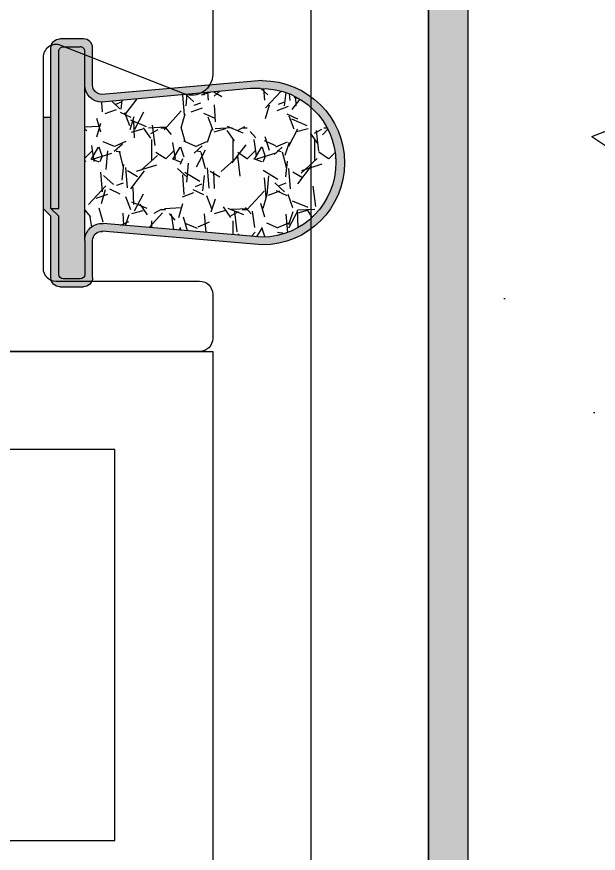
# Model space of a CAD drawing. Extents: x 0 to 79.8, y 0 to 38.2.
# Drawn here: x 61.388 to 61.833, y 29.26 to 29.902 of the extents above; entities that cross this region are included whole.
import ezdxf

# ---------------------------------------------------------------- set-up
doc = ezdxf.new("R2010")
doc.units = 0
doc.header["$MEASUREMENT"] = 0
doc.layers.get('0').update_dxf_attribs({"linetype": 'CONTINUOUS'})
for name, color, linetype in [('DIM', 4, 'CONTINUOUS'), ('FRAME', 1, 'CONTINUOUS'), ('SILL-PAN', 7, 'CONTINUOUS'), ('TEXT', 7, 'CONTINUOUS'), ('TITLE-BLOCK', 7, 'CONTINUOUS'), ('WATERPROOF_MATL', 5, 'CONTINUOUS')]:
    doc.layers.add(name, color=color, linetype=linetype)

# ---------------------------------------------------------------- blocks, each defined once
blk = doc.blocks.new('3774-TRACK_SUPPORT')
at = {"layer": 'TEXT'}
blk.add_lwpolyline([(0.1875000000000568, -0.5510004872076225), (0.8789997968844432, -0.5510004872076225), (0.8789997968844432, -0.2510004872076112), (0.6839997968843932, -0.2510004872076112), (0.6839997968843932, -0.1760004872076226), (0.953999796884375, -0.1760004872075657), (0.953999796884375, -0.6260004872076111), (0.8289997968844887, -0.6260004872076111), (0.8289997968844887, -1.216000487207586), (0.7539997968844432, -1.216000487207586), (0.7539997968844432, -0.6260004872076111), (0.05000000000001138, -0.6260004872076111)], dxfattribs=at)
blk = doc.blocks.new('*U110')
at = {"layer": 'FRAME'}
blk.add_lwpolyline([(1.908000000000015, -0.3980004872134373), (1.908000000000015, -0.4875301427794057, -0.5285491067761047), (1.886152975448113, -0.5024235072041847), (1.791654390345002, -0.4653240626822139, 0.528549106776105), (1.77800000000002, -0.4746324154476724), (1.77800000000002, -0.6360004872134368, 0.4142135623730951), (1.788000000000011, -0.6460004872134277), (1.898000000000025, -0.6460004872134277, -0.4142135623730951), (1.908000000000015, -0.6560004872134186), (1.908000000000015, -0.6900004872134105, -0.414213562373094), (1.898000000000025, -0.7000004872134014), (1.563461760192126, -0.7000004872134014), (1.467094345619444, -0.7000004872134014), (1.312999999999988, -0.7000004872134014, -0.4142135623730945), (1.302999999999997, -0.6900004872134105), (1.302999999999997, -0.4800000000000182, 0.4142135623730945), (1.263000000000034, -0.4399999999999409)], format="xyb", dxfattribs=at)
at = {"layer": 'DIM'}
blk.add_blockref('3774-TRACK_SUPPORT', (0.9539997968844318, -0.5240000000057788), dxfattribs=at)
blk = doc.blocks.new('*U269')
h = blk.add_hatch(color=7)
h.dxf.hatch_style = 1
h.paths.add_polyline_path([(-0.06244228641652898, 0.1619882729286112), (-0.0520159362549512, 0.03959539549218635, -0.4393819219709624), (-0.05899056916341916, 0.03200000000000003), (-0.08744328750798944, 0.03199999999999958, 0.414213562373092), (-0.09444328750798936, 0.02499999999999958), (-0.09444328750798936, 0.006999999999999534, 0.4142135623730894), (-0.08744328750798935, -3.33066907387547e-16), (-0.04044228750799125, 0), (-0.03444328750798856, -0.0060000000000002), (0.03555771249200922, -0.0060000000000002), (0.03555771249200923, -2.775557561562891e-17), (-0.03444328750798852, 0), (-0.04044228750799118, 0.005999999999999645), (-0.08494328750798986, 0.005999999999999617, -0.4142135623730941), (-0.08844328750798985, 0.00949999999999962), (-0.08844328750798985, 0.02249999999999991, -0.414213562373071), (-0.08494328750798988, 0.02599999999999963), (-0.05899056916341897, 0.02600000000000002, 0.4393819219709506), (-0.04603767947626435, 0.0401057344854886), (-0.05644207855980712, 0.1619858380355864, -1.000618141417038), (0.05755671249201022, 0.160705716355984), (0.05755671249201023, 0.152869), (0.04705771705673792, 0.03901089416962103, 0.414459032046027), (0.06005771249200897, 0.02599999999999977), (0.08605771249200875, 0.02599999999999963, -0.4142135623730931), (0.08955771249200875, 0.02249999999999963), (0.08955771249200878, 0.009499999999999814, -0.4142135623731137), (0.08605771249200878, 0.005999999999999589), (-0.03444328750798853, 0.005999999999999645), (-0.03444328750798853, 0), (0.0885567124920108, -3.33066907387547e-16, 0.4142135623730951), (0.09555671249201081, 0.006999999999999673), (0.09555671249201081, 0.02499999999999974, 0.4142135623730885), (0.0885567124920108, 0.03199999999999958), (0.06005771249200895, 0.03199999999999983, -0.4142135623729288), (0.05305771249200897, 0.0389999999999959), (0.0635577124920091, 0.1620000000000135, 1.000093076325736)])
h = blk.add_hatch()
h.set_pattern_fill('GRAVEL', scale=0.0625)
h.set_pattern_definition([(228.012787504, (-0.01399056916341923, 0.08849999999999991), (-0.5000000000000039, -0.5625000000000002), [0.0084085, -0.8324430029421062]), (184.969740728, (-0.01961556916341944, 0.08224999999999982), (0.7499999999999984, 0.06250000000000219), [0.01442925, -1.428495297576875]), (132.510447078, (-0.03399056916341969, 0.08099999999999985), (0.6250000000000073, -0.6874999999999916), [0.01017425, -1.007252037256231]), (267.273689006, (-0.05836556916341973, 0.06537499999999985), (0.06250000000000151, 1.250000000000001), [0.013139875, -1.300847377601812]), (292.833654178, (-0.0589905691634196, 0.0522499999999998), (-0.3124999999999993, 0.7500000000000018), [0.0128846875, -1.275585820505518]), (357.273689006, (-0.05399056916341971, 0.04037499999999983), (-1.250000000000001, 0.0625000000000016), [0.013139875, -1.300847377601812]), (37.6942404667, (-0.04086556916341966, 0.03974999999999984), (-0.8124999999999999, -0.6249999999999983), [0.0173768125, -1.72030303430725]), (72.2553283749, (-0.02711556916341973, 0.05037499999999973), (0.4375000000000017, 1.375), [0.01640549999999999, -1.624145093550837]), (121.429565615, (-0.02211556916341983, 0.06599999999999973), (-0.5000000000000012, 0.8124999999999992), [0.013184375, -1.305254569358062]), (175.236358309, (-0.0289905691634198, 0.07724999999999971), (0.687499999999999, -0.06250000000000237), [0.015052, -0.7375476611745188]), (222.397437798, (-0.04399056916341948, 0.0784999999999999), (-0.7499999999999977, -0.6874999999999982), [0.0194655, -1.927085937799681]), (138.814074834, (0.003509430836579952, 0.06474999999999975), (-0.4375000000000021, 0.375), [0.006643812499999998, -0.6577403007959185]), (171.46923439, (-0.001490569163419941, 0.06912499999999977), (0.8124999999999999, -0.1249999999999997), [0.0126398125, -1.251344463509813]), (225, (-0.01399056916341923, 0.07099999999999984), (-6.938893903907228e-18, -0.06249999999999581), [0.0088388125, -0.07954953514831875]), (203.198590514, (-0.01836556916341969, 0.0784999999999999), (0.3124999999999993, 0.1249999999999985), [0.004759875, -0.4712259441164938]), (291.801409486, (-0.02274056916341927, 0.07662499999999983), (-0.06249999999998024, 0.1875000000000064), [0.0067314375, -0.3298413629459063]), (30.96375653209999, (-0.02024056916341976, 0.07037499999999974), (0.1875000000000033, 0.1249999999999987), [0.0109330625, -0.3535014309278312]), (161.565051177, (-0.01086556916341941, 0.07599999999999973), (0.1250000000000007, -0.06249999999999854), [0.007905687499999998, -0.1897366662605249]), (16.389540334, (-0.0589905691634196, 0.07662499999999983), (0.6249999999999979, 0.1875000000000027), [0.011075, -1.096427821666837]), (70.3461759419, (-0.0483655691634195, 0.07974999999999988), (-0.2500000000000763, -0.6875000000002123), [0.0092913125, -0.9198379842074375]), (293.198590514, (-0.01086556916341941, 0.08849999999999991), (-0.1249999999999982, 0.3124999999999994), [0.0095196875, -0.4664661316164938]), (343.610459666, (-0.007115569163419266, 0.07974999999999988), (-0.6249999999999979, 0.1875000000000027), [0.011075, -1.096427821666812]), (339.44395478, (-0.0589905691634196, 0.03787499999999977), (-0.3125000000000023, 0.1250000000000015), [0.01068, -0.5233202340823435]), (294.775140569, (-0.04899056916341982, 0.03412499999999985), (-0.3125000000000003, 0.6875000000000001), [0.008948625, -0.88591519145475]), (66.8014094864, (-0.01024056916341998, 0.0259999999999998), (0.1249999999999988, 0.3124999999999981), [0.0095196875, -0.4664661316164938]), (17.3540246363, (-0.006490569163419835, 0.03474999999999984), (-0.8124999999999986, -0.2499999999999977), [0.0104769375, -1.03721397589]), (69.44395478040002, (-0.04086556916341966, 0.0259999999999998), (-0.1250000000000004, -0.3124999999999972), [0.005339999999999998, -0.5286602340823435]), (101.309932474, (-0.01399056916341923, 0.0259999999999998), (-0.06249999999999774, 0.2500000000000008), [0.003186875, -0.31550184459955]), (165.963756532, (-0.01461556916341955, 0.02912499999999985), (0.1874999999999974, -0.06250000000000008), [0.0128846875, -0.2448094141011063]), (186.009005957, (-0.02711556916341973, 0.03224999999999978), (0.6250000000000029, 0.06249999999999895), [0.011940625, -1.182120198408925]), (303.690067526, (-0.02024056916341976, 0.06474999999999975), (-0.0624999999999992, 0.1249999999999991), [0.009013874999999996, -0.2163330797165]), (353.157226587, (-0.01524056916341987, 0.05724999999999991), (1.062500000000001, -0.1250000000000033), [0.015737125, -1.557972664001769]), (60.9453959009, (0.0003844308365801297, 0.05537499999999984), (-0.2499999999999985, -0.4374999999999986), [0.006434749999999999, -0.6370421338116875]), (90, (0.003509430836579952, 0.06099999999999983), (-0.06249999999999999, 0.0625), [0.00375, -0.05875]), (120.256437164, (-0.02836556916341948, 0.03412499999999985), (0.2500000000000006, -0.4375000000000005), [0.00868275, -0.8595949993406126]), (48.01278750420001, (-0.03274056916341994, 0.0416249999999998), (0.5, 0.5624999999999984), [0.016817, -0.8240345029421061]), (0, (-0.02149056916341952, 0.05412499999999987), (0.0625, 0.0625), [0.01625, -0.04625]), (325.3048464690001, (-0.005240569163419195, 0.05412499999999987), (0.6250000000000087, -0.4374999999999891), [0.009882124999999997, -0.9783296438026248]), (254.054604099, (0.00288443083658052, 0.04849999999999988), (-0.06250000000000236, -0.2500000000000003), [0.009100125, -0.4459067430800313]), (207.645975364, (0.0003844308365801297, 0.03974999999999984), (-1.187499999999997, -0.625000000000003), [0.0148165625, -1.466842136391212]), (175.42607874, (-0.01274056916341948, 0.03287499999999977), (-0.8124999999999971, 0.06250000000000008), [0.0156749375, -1.551817087998056])])
h.paths.add_polyline_path([(-0.04603767947626435, 0.0401057344854886, -0.439381921970955), (-0.05899056916341917, 0.02600000000000004), (0.06005771249200896, 0.02599999999999981, -0.4144590320460285), (0.04705771705673792, 0.03901089416962114), (0.05755671249201022, 0.152869), (0.05755671249201022, 0.1607057163559876, 1.000618141418011), (-0.05644207855980712, 0.1619858380355864)])
h = blk.add_hatch(color=7)
h.dxf.hatch_style = 1
h.paths.add_polyline_path([(0.08605771249200878, 0.00599999999999962, 0.4142135623730953), (0.08955771249200878, 0.009499999999999622), (0.08955771249200878, 0.02249999999999944, 0.4142135623731117), (0.08605771249200878, 0.02599999999999963), (-0.05894328750799005, 0.02599999999999991), (-0.08494328750798985, 0.02599999999999963, 0.4142135623730956), (-0.08844328750798985, 0.02249999999999963), (-0.08844328750798985, 0.009499999999999339, 0.4142135623730704), (-0.08494328750798986, 0.00599999999999962), (-0.04044228750799117, 0.005999999999999673), (-0.03444328750798853, 0), (-0.03444328750798853, 0.005999999999999671)])
for p, q in [((-0.062443287507989, 0.162), (-0.0519432875079886, 0.03899999999999981)), ((-0.05644328750798877, 0.162), (-0.04603767947626469, 0.04010573448548871)), ((0.06355771249200792, 0.162), (0.0530577124920093, 0.03899999999999981)), ((0.05755671249201022, 0.1607619999999993), (0.05755671249201022, 0.152869)), ((0.05755671249201022, 0.152869), (0.04705671249200982, 0.03899999999999981)), ((-0.08744328750798935, 0.0319999999999997), (-0.05894328750799005, 0.0319999999999997)), ((-0.05899056916341916, 0.02600000000000002), (-0.08494328750798985, 0.02599999999999991)), ((-0.05894328750799005, 0.02599999999999991), (0.08605771249200878, 0.02599999999999991)), ((0.06005771249200897, 0.0319999999999997), (0.0885567124920108, 0.0319999999999997)), ((-0.09444328750798903, 0.006999999999999673), (-0.09444328750798903, 0.02499999999999958)), ((-0.0884432875079888, 0.02249999999999963), (-0.0884432875079888, 0.00949999999999962)), ((0.0895577124920095, 0.00949999999999962), (0.0895577124920095, 0.02249999999999963)), ((0.09555671249201048, 0.02499999999999958), (0.09555671249201048, 0.006999999999999673)), ((-0.08744328750798935, 0), (-0.04044228750799128, 0)), ((-0.08494328750798985, 0.005999999999999783), (-0.04044228750799128, 0.005999999999999672)), ((-0.03444328750798853, 0), (-0.04044228750799128, 0.005999999999999783)), ((-0.03444328750798853, -0.006000000000000227), (-0.04044228750799128, 0)), ((-0.03444328750798853, 0.005999999999999672), (0.08605771249200878, 0.005999999999999783)), ((-0.03444328750798853, 0), (-0.03444328750798853, 0.005999999999999783)), ((-0.03444328750798853, 0), (0.0885567124920108, 0)), ((0.03555771249200923, -0.006000000000000227), (0.03555771249200923, 0)), ((0.03555771249200923, -0.006000000000000227), (-0.03444328750798853, -0.006000000000000227))]:
    blk.add_line(p, q)
for centre, radius, start, end in [((0.0005577124920090881, 0.162), 0.063, 0, 180), ((0.0005577124920090881, 0.1613809999999997), 0.057003, 359.37793, 179.377914), ((-0.05899056916341916, 0.03900000000000003), 0.013, 270, 4.879273783006067), ((-0.05899056916341916, 0.03900000000000003), 0.007000000000000001, 270, 4.879273783006067), ((0.06005771249200897, 0.03899999999999981), 0.013, 180, 270), ((0.06005771249200897, 0.03899999999999981), 0.007, 180, 270.000061), ((-0.08744328750798935, 0.02499999999999958), 0.007, 90.00000000000001, 180.000015), ((-0.08494328750798985, 0.02249999999999963), 0.0035, 90.00000000000001, 179.999985), ((-0.08744328750798935, 0.006999999999999673), 0.007, 180, 270), ((-0.08494328750798985, 0.00949999999999962), 0.0035, 180, 270), ((0.08605771249200878, 0.00949999999999962), 0.0035, 270, 0), ((0.0885567124920108, 0.006999999999999673), 0.007, 270, 0)]:
    blk.add_arc(centre, radius, start, end)
at = {"extrusion": (0, 0, -1)}
for centre, radius, end in [((-0.08605771249200878, 0.02249999999999963), 0.0035, 180.000015), ((-0.0885567124920108, 0.02499999999999958), 0.007, 179.999985)]:
    blk.add_arc(centre, radius, 90.00000000000001, end, dxfattribs=at)

msp = doc.modelspace()

# ---------------------------------------------------------------- hatches: boundary and pattern name
at = {"layer": 'TITLE-BLOCK'}
h = msp.add_hatch(dxfattribs=at)
h.set_pattern_fill('AR-CONC', color=256, scale=0.1, style=0)
h.set_pattern_definition([(49.99999999999999, (129.8927661913272, 29.92362704895002), (0.7172601826007535, -0.06275213498259512), [0.07500000000000001, -0.8250000000000001]), (355, (129.8927661913272, 29.92362704895002), (-0.138751333613, 0.7521921337000119), [0.06, -0.66]), (100.4514, (129.9525378713271, 29.91839770895002), (0.5785093817140216, 0.6894395420609536), [0.06374018999999984, -0.7011421119999985]), (46.18420000000002, (129.8927661913272, 30.12362704895001), (1.067241048625645, -0.1655190143290181), [0.1124999999999999, -1.237499999999998]), (96.6356, (129.9817029363271, 30.10983374195001), (0.9346627055487033, 0.9741178709004418), [0.095610288, -1.051713]), (351.1842, (129.8927661913272, 30.12362704895001), (0.9346619451336272, 0.9741186009253247), [0.09000000000000001, -0.9900000000000001]), (21, (129.9927661913271, 30.07362704895002), (0.5969070521184617, -0.4026188906653388), [0.07500000000000001, -0.8250000000000001]), (326.0000000000001, (129.9927661913271, 30.07362704895002), (0.2433153319215817, 0.7251500450468531), [0.06, -0.66]), (71.4514, (130.0425084243271, 30.04007544295001), (0.84022262858149, 0.3225304967099524), [0.06374019000000002, -0.701142112]), (37.50000000000001, (129.8927661913272, 29.92362704895002), (0.01215985531729067, 0.3328938538313115), [0, -0.652, 0, -0.67, 0, -0.6625000000000001]), (7.499999999999999, (129.8927661913272, 29.92362704895002), (0.2630695374421486, 0.3944117118823602), [0, -0.382, 0, -0.637, 0, -0.2525]), (327.5, (129.6697661913271, 29.92362704895002), (0.5338224361724091, -0.0225548717343798), [0, -0.25, 0, -0.78, 0, -1.035]), (317.5, (129.5697661913271, 29.92362704895002), (0.5831861693423862, 0.1001049823323176), [0, -0.325, 0, -0.518, 0, -0.735])])
h.paths.add_polyline_path([(55.61839839164781, 28.48452125751254), (55.61839839164781, 30.54202125751252), (54.73508674433086, 30.54202125751252), (54.59586583090633, 30.28026609836034), (54.54174792422707, 29.55261745863174), (54.59586583090631, 28.72812854685083), (54.93170138671854, 27.44831252893766), (55.60565124542907, 26.71174469268729), (58.30819206521809, 26.3388048053188), (61.73280755635393, 26.45896752684252), (62.46652686543366, 27.20471871949417), (62.72981719177287, 28.01885563655618), (62.85408377354051, 28.9659560932122), (62.83899257713252, 29.97162009354343), (62.81493030450726, 30.54202125751252), (61.73339839164802, 30.54202125751252), (61.73339839164802, 28.48452125751255), (61.61514839164806, 28.48452125751255), (61.61514839164806, 28.08081338042908), (61.76381235552793, 27.93214941654917), (61.67440940496147, 27.75586539057382), (61.79795696100916, 27.60500637945493), (61.65536935013176, 27.44157707031103), (61.77862632911194, 27.24546135458), (61.70406951281018, 26.92201019952709), (61.36317464600194, 26.96169947420138), (61.01362131201053, 26.77975836972116), (60.82969987892433, 26.84446294603385), (60.51528194559945, 26.75632195925386), (60.29573677070847, 26.94052087166045), (59.69013080360867, 26.79252296487719), (59.46353122503626, 26.95881316308395), (59.53155766279872, 27.2637334562596), (59.38400756173417, 27.43246144790804), (59.48057533834105, 27.78380751313909), (59.40653779488901, 27.90535070281872), (59.55264839164801, 28.08081338042912), (59.55264839164806, 28.48452125751255)])
at = {"layer": 'WATERPROOF_MATL'}
msp.add_hatch(color=7, dxfattribs=at).paths.add_polyline_path([(55.64839839164789, 30.54202125751252), (55.64839839164778, 28.51452125751255), (61.70339839164793, 28.51452125751255), (61.70339839164793, 30.54202125751252), (61.73339839164802, 30.54202125751252), (61.73339839164802, 28.48452125751252), (55.61839839164781, 28.48452125751252), (55.61839839164781, 30.54202125751252)])

# ---------------------------------------------------------------- linework, layer by layer
at = {"layer": 'SILL-PAN', "color": 7}
msp.add_lwpolyline([(55.64839839164789, 30.54202125751252), (55.73839839164793, 30.54202125751252), (55.73839839164793, 28.60452125751252), (61.6133983916479, 28.60452125751252), (61.6133983916479, 30.54202125751252), (61.70339839164793, 30.54202125751252), (61.70339839164793, 28.51452125751255), (55.64839839164778, 28.51452125751255)], close=True, dxfattribs=at)
at = {"layer": 'WATERPROOF_MATL', "color": 7}
msp.add_lwpolyline([(55.64839839164789, 30.54202125751252), (55.64839839164778, 28.51452125751255), (61.70339839164793, 28.51452125751255), (61.70339839164793, 30.54202125751252), (61.73339839164802, 30.54202125751252), (61.73339839164802, 28.48452125751252), (55.61839839164781, 28.48452125751252), (55.61839839164781, 30.54202125751252)], close=True, dxfattribs=at)

# ---------------------------------------------------------------- block references
at = {"xscale": -1, "rotation": 270}
msp.add_blockref('*U269', (61.41389859476351, 29.78914759368991), dxfattribs=at)
at = {"layer": 'DIM'}
msp.add_blockref('*U110', (59.62989859476348, 30.34502125751246), dxfattribs=at)

doc.saveas('drawing.dxf')
